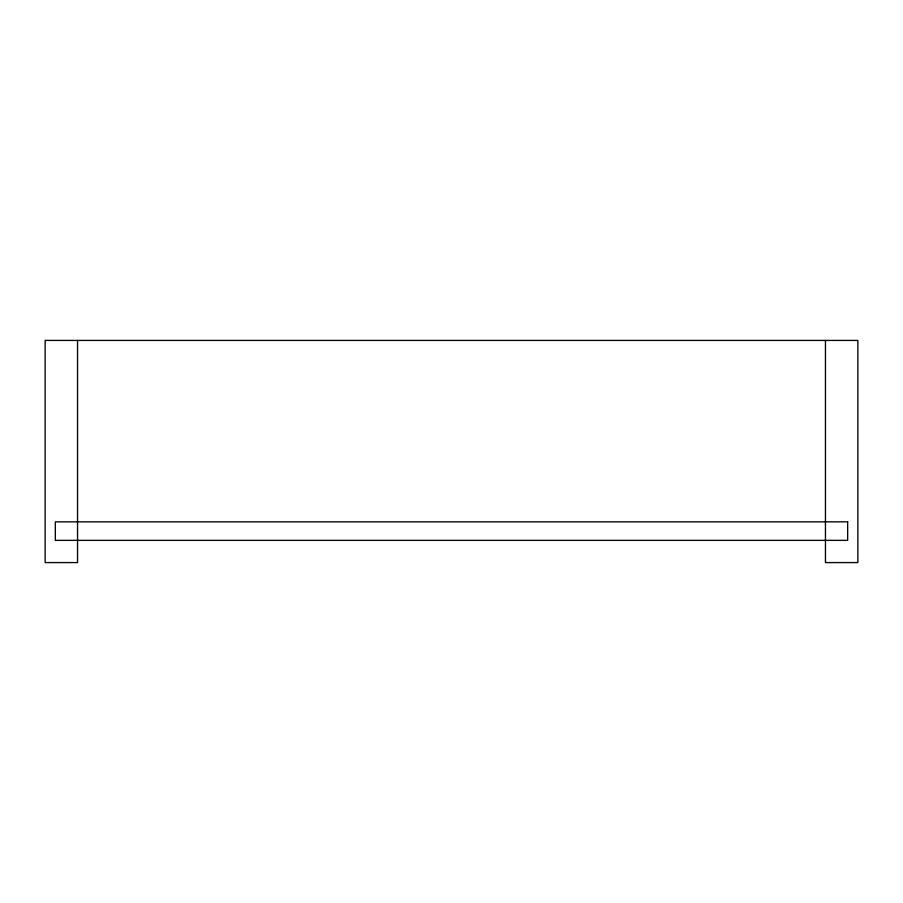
<?xml version="1.0" encoding="UTF-8"?>
<svg xmlns="http://www.w3.org/2000/svg" width="903" height="903" viewBox="0 0 903 903"><rect width="100%" height="100%" fill="white"/><g stroke="black" fill="none" stroke-linecap="round" stroke-linejoin="round"><path stroke-width="1.35" d="M825.455 340.42L825.455 562.58L857.85 562.58L857.85 340.42L45.15 340.42L45.15 562.58L77.545 562.58L77.545 340.42M847.669 521.844L55.331 521.844L55.331 540.355L847.669 540.355L847.669 521.844"/></g></svg>
